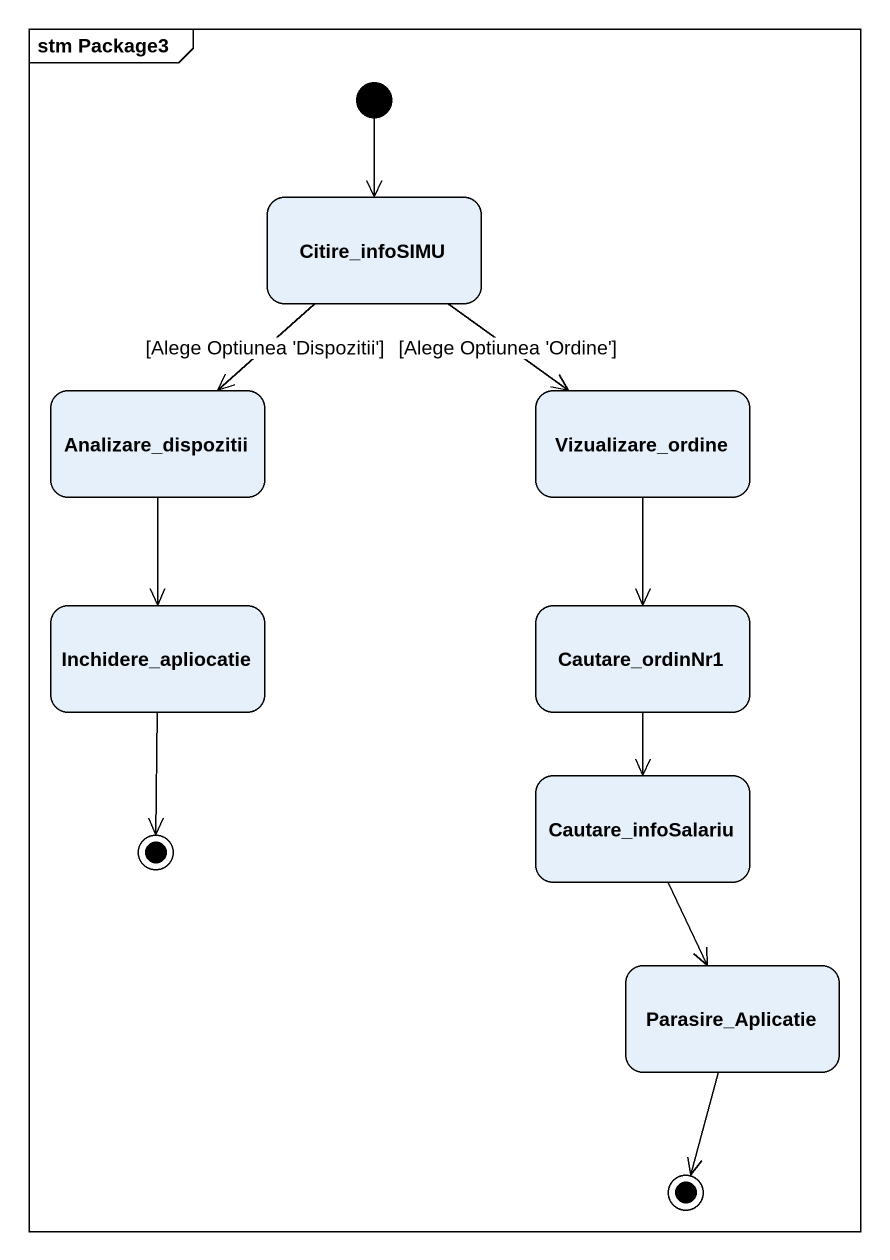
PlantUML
@startuml
mainframe stm Package3
hide empty description
state Citire_infoSIMU
state Analizare_dispozitii
state Vizualizare_ordine
state Inchidere_apliocatie
state Cautare_ordinNr1
state Cautare_infoSalariu
state final1 <<end>>
state Parasire_Aplicatie
state final2 <<end>>
[*] --> Citire_infoSIMU
Citire_infoSIMU --> Analizare_dispozitii : [Alege Optiunea 'Dispozitii']
Citire_infoSIMU --> Vizualizare_ordine : [Alege Optiunea 'Ordine']
Analizare_dispozitii --> Inchidere_apliocatie
Vizualizare_ordine --> Cautare_ordinNr1
Inchidere_apliocatie --> final1
Cautare_ordinNr1 --> Cautare_infoSalariu
Cautare_infoSalariu --> Parasire_Aplicatie
Parasire_Aplicatie --> final2
@enduml
